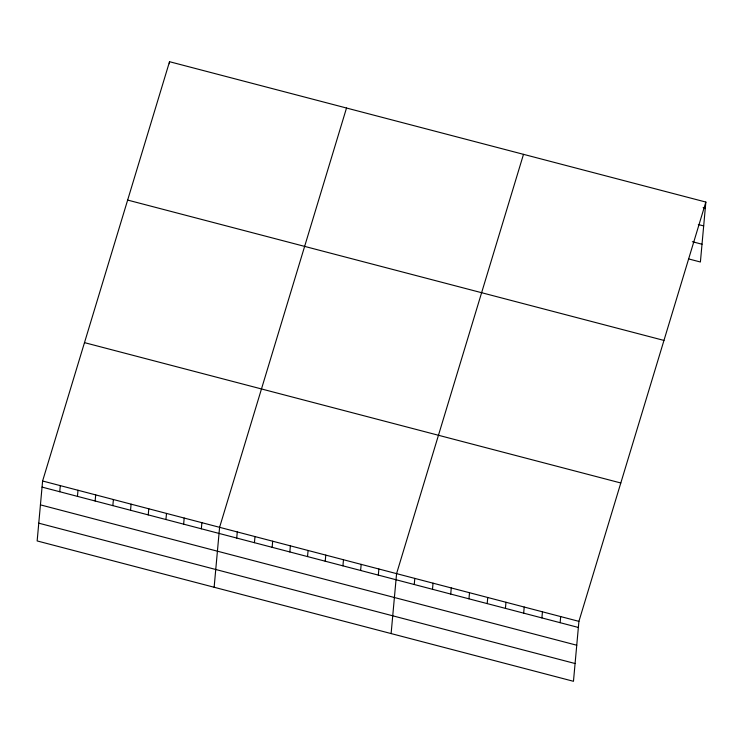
<?xml version="1.0" encoding="UTF-8"?>
<svg xmlns="http://www.w3.org/2000/svg" width="743" height="743" viewBox="0 0 743 743"><rect width="100%" height="100%" fill="white"/><g stroke="black" fill="none" stroke-linecap="round" stroke-linejoin="round"><path stroke-width="1.11" d="M42.602 481L37.15 540.941L573.466 681.294L578.918 621.352L705.85 202.059L169.534 61.706L42.602 481L578.918 621.352M59.746 491.736L60.304 485.634M77.448 496.37L78.006 490.259M95.141 500.996L95.698 494.894M112.843 505.63L113.4 499.528M169.348 63.74L169.534 61.706M130.545 510.265L131.102 504.153M148.238 514.899L148.795 508.788M165.94 519.524L166.497 513.422M183.642 524.159L184.19 518.047M201.334 528.793L201.892 522.682M214.133 587.258L219.594 527.316L346.517 108.023M236.729 538.053L237.286 531.951M254.431 542.687L254.988 536.576M272.133 547.312L272.681 541.21M289.826 551.947L290.383 545.845M307.528 556.581L308.085 550.47M325.22 561.216L325.778 555.105M342.922 565.841L343.48 559.739M360.624 570.475L361.182 564.364M378.317 575.11L378.874 568.999M391.115 633.575L396.576 573.633L523.499 154.34M414.25 584.509L414.808 578.407M432.491 589.283L433.048 583.171M450.722 594.056L451.28 587.945M468.954 598.83L469.511 592.719M487.194 603.595L487.752 597.493M505.426 608.368L505.983 602.267M523.666 613.142L524.214 607.04M541.898 617.916L542.455 611.805M560.129 622.69L560.686 616.579M705.85 202.059L700.398 262L688.594 258.917M703.147 207.603L705.293 208.161M698.318 224.525L703.677 225.928M692.355 241.707L702.014 244.233M127.647 200.071L663.963 340.424M84.488 342.634L620.804 482.987M42.054 487.102L578.37 627.463M40.428 504.868L576.754 645.23M38.766 523.174L575.082 663.527"/></g></svg>
